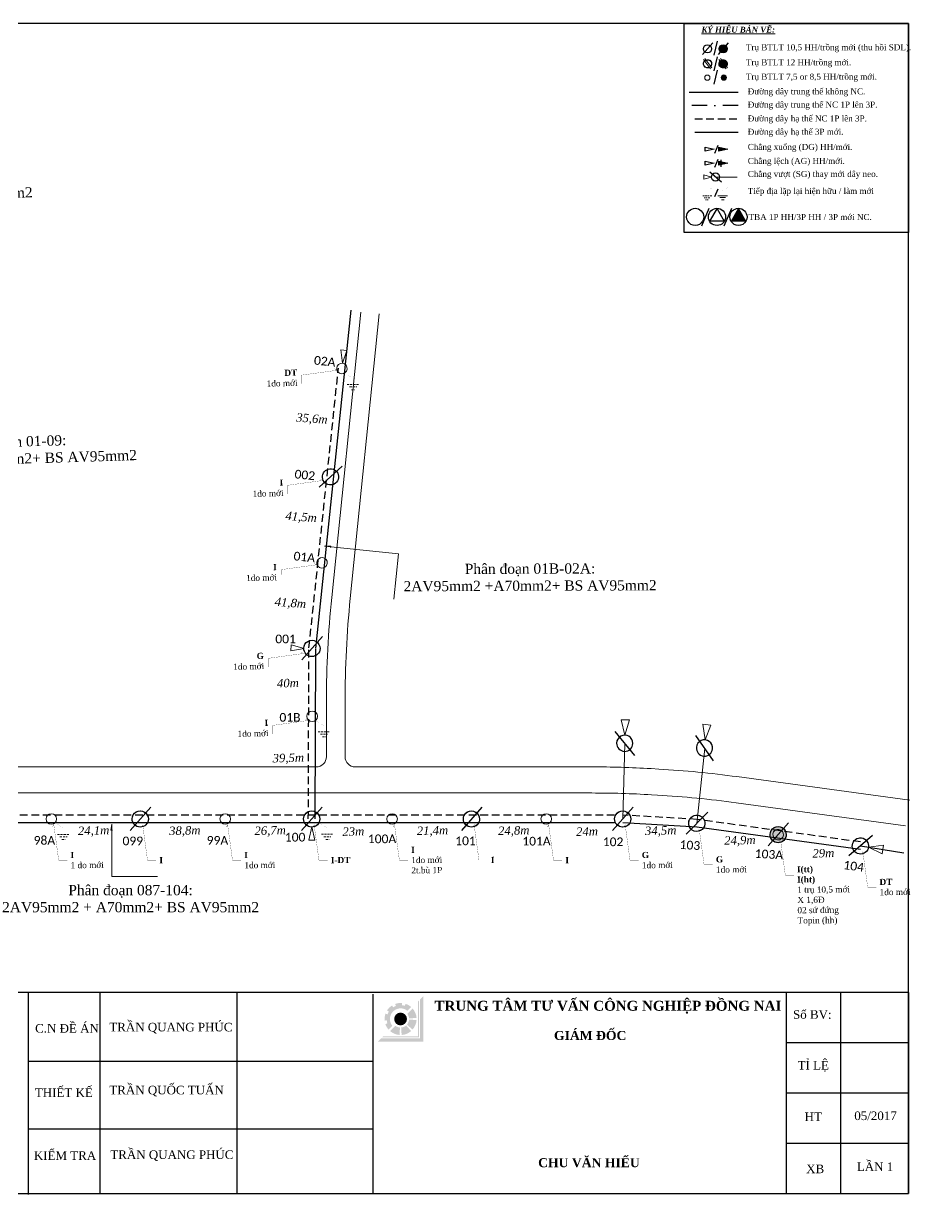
# Model space of a CAD drawing. Header units: metres. Extents: x 429925 to 893472, y 1245258 to 2552490.
# Drawn here: x 449832 to 450266, y 1260101 to 1260673 of the extents above; entities that cross this region are included whole.
import ezdxf

# ---------------------------------------------------------------- set-up
doc = ezdxf.new("R2010")
doc.units = ezdxf.units.M
doc.linetypes.add('DASHDOT', pattern=[1, 0.5, -0.25, 0, -0.25])
doc.linetypes.add('DASHED2', pattern=[0.375, 0.25, -0.125])
doc.layers.add('duong', color=2, linetype='Continuous', lineweight=15)
doc.layers.add('duong bao', color=3, linetype='Continuous', lineweight=13)
doc.layers.add('Khung ten', color=7, linetype='Continuous')
doc.layers.add('KHUNGBANVE', color=6, linetype='Continuous')
doc.styles.add('DAURAO', font='arial.ttf')
doc.styles.get("Standard").update_dxf_attribs({"font": 'arial.ttf'})
doc.styles.add('Unicode', font='times.ttf')
doc.linetypes.add('RAOKEM10', pattern='A,2.5,["x",DAURAO,S=0.75,R=0,X=0,Y=-0.252],2.5', length=5)

# ---------------------------------------------------------------- blocks, each defined once
blk = doc.blocks.new('A$C46BF4DDC')
at = {"color": 9, "linetype": 'Continuous'}
blk.add_line((9.91, 11.46), (0, 0), dxfattribs=at)
blk.add_lwpolyline([(0.89, 5.61, -1), (8.82, 5.61, -1)], format="xyb", close=True, dxfattribs=at)
blk = doc.blocks.new('A$C7B825D87')
at = {"layer": 'duong bao', "color": 1, "linetype": 'DASHED2', "lineweight": 20, "ltscale": 4}
for p, q in [((1.21, 2.48), (7.13, 2.48)), ((2.41, 1.31), (5.91, 1.31)), ((3.34, 0), (4.99, 0))]:
    blk.add_line(p, q, dxfattribs=at)
at = {"layer": 'duong bao', "color": 1, "linetype": 'DASHED2', "lineweight": 20, "ltscale": 4, "const_width": 0.0325}
blk.add_lwpolyline([(0.01, 8.11), (4.17, 5.43), (4.17, 2.48)], dxfattribs=at)
blk = doc.blocks.new('A$C6542344A')
at = {"color": 9, "linetype": 'Continuous'}
for p, q in [((7.5, 9.8), (0, 1.2)), ((8.7, 8.6), (1.3, 0))]:
    blk.add_line(p, q, dxfattribs=at)
for points in [[(0.3, 4.9, -1), (8.2, 4.9, -1)], [(4.3, 1, -1), (4.3, 8.9, -1)]]:
    blk.add_lwpolyline(points, format="xyb", close=True, dxfattribs=at)
blk = doc.blocks.new('A$C16F73B65')
at = {"layer": 'duong bao', "lineweight": 50, "ltscale": 2}
blk.add_hatch(color=2, dxfattribs=at).paths.add_polyline_path([(0, 2.6, 1), (5.2, 2.6, 1)])
at = {"color": 4, "linetype": 'Continuous', "lineweight": 18}
blk.add_lwpolyline([(0, 2.6, -1), (5.2, 2.6, -1)], format="xyb", close=True, dxfattribs=at)
blk = doc.blocks.new('A$C45A47B40')
at = {"layer": 'duong bao', "color": 1, "lineweight": 20, "ltscale": 4}
for p, q in [((1.21, 2.48), (7.13, 2.48)), ((2.41, 1.31), (5.91, 1.31)), ((3.34, 0), (4.99, 0))]:
    blk.add_line(p, q, dxfattribs=at)
at = {"layer": 'duong bao', "color": 1, "lineweight": 20, "ltscale": 4, "const_width": 0.0325}
blk.add_lwpolyline([(0.01, 8.11), (4.17, 5.43), (4.17, 2.48)], dxfattribs=at)

msp = doc.modelspace()

# ---------------------------------------------------------------- hatches: boundary and pattern name
at = {"layer": 'duong bao', "lineweight": 50, "ltscale": 2}
h = msp.add_hatch(color=256, dxfattribs=at)
edge = h.paths.add_edge_path()
edge.add_ellipse((450174.03, 1260660.37), major_axis=(1.4, 1.4), ratio=1, start_angle=364.0894, end_angle=494.9423)
edge.add_ellipse((450174.03, 1260660.37), major_axis=(1.4, 1.4), ratio=1, start_angle=134.9423, end_angle=184.0894)
edge.add_line((450172.73, 1260658.87), (450175.33, 1260661.87))
edge = h.paths.add_edge_path()
edge.add_ellipse((450174.03, 1260660.37), major_axis=(1.4, 1.4), ratio=1, start_angle=184.0894, end_angle=314.9423)
edge.add_ellipse((450174.03, 1260660.37), major_axis=(1.4, 1.4), ratio=1, start_angle=314.9423, end_angle=364.0894)
edge.add_line((450175.33, 1260661.87), (450172.73, 1260658.87))
h = msp.add_hatch(color=256, dxfattribs=at)
h.paths.add_polyline_path([(450166.04, 1260651.16, -1), (450166.82, 1260655.05, -1)], flags=17)
h.paths.add_polyline_path([(450166.82, 1260655.05, 1), (450166.04, 1260651.16, 1)], flags=17)
h = msp.add_hatch(color=256, dxfattribs=at)
edge = h.paths.add_edge_path()
edge.add_ellipse((450174.03, 1260653.05), major_axis=(1.4, 1.4), ratio=1, start_angle=364.0894, end_angle=494.9423)
edge.add_ellipse((450174.03, 1260653.05), major_axis=(1.4, 1.4), ratio=1, start_angle=134.9423, end_angle=184.0894)
edge.add_line((450172.73, 1260651.55), (450175.33, 1260654.55))
edge = h.paths.add_edge_path()
edge.add_ellipse((450174.03, 1260653.05), major_axis=(1.4, 1.4), ratio=1, start_angle=184.0894, end_angle=314.9423)
edge.add_ellipse((450174.03, 1260653.05), major_axis=(1.4, 1.4), ratio=1, start_angle=314.9423, end_angle=364.0894)
edge.add_line((450175.33, 1260654.55), (450172.73, 1260651.55))
h = msp.add_hatch(color=256, dxfattribs=at)
h.paths.add_polyline_path([(450173.64, 1260651.1, -1), (450174.42, 1260654.99, -1)], flags=17)
h.paths.add_polyline_path([(450174.42, 1260654.99, 1), (450173.64, 1260651.1, 1)], flags=17)
for points in [[(450174.42, 1260654.99, -1), (450173.64, 1260651.1, -1)], [(450176.27, 1260611.36), (450171.88, 1260612.3), (450171.88, 1260610.41)], [(450181.51, 1260582.22), (450178.05, 1260576.23), (450184.98, 1260576.23)]]:
    msp.add_hatch(color=256, dxfattribs=at).paths.add_polyline_path(points)
h = msp.add_hatch(color=256, dxfattribs=at)
h.paths.add_polyline_path([(450176.27, 1260604.52), (450173.13, 1260605.2), (450173.13, 1260603.84)])
h.paths.add_polyline_path([(450173.13, 1260603.84), (450173.13, 1260605.2), (450171.88, 1260605.47), (450171.88, 1260603.57)])
h = msp.add_hatch(color=256, dxfattribs=at)
h.paths.add_polyline_path([(450196.93, 1260276.65, -1), (450204.87, 1260276.54, -1)])
h.paths.add_polyline_path([(450204.87, 1260276.54, 0.217794), (450203.54, 1260279.56), (450198.26, 1260273.63, 0.642315)], flags=17)
h = msp.add_hatch(color=256, dxfattribs=at)
h.paths.add_polyline_path([(450203.54, 1260279.56, -0.642315), (450201.42, 1260272.66, -0.000081), (450201.42, 1260272.66, -0.217709), (450198.26, 1260273.63)], flags=17)
h.paths.add_polyline_path([(450200.38, 1260280.53, 0.999838), (450201.42, 1260272.66, 84673.903931), (450201.42, 1260272.66, 0.000037), (450201.42, 1260272.66, 47978.187961), (450201.42, 1260272.66, 0.000076), (450201.42, 1260272.66, 1)])
h = msp.add_hatch(color=256, dxfattribs=at)
h.paths.add_polyline_path([(450203.54, 1260279.56, 0.642315), (450196.93, 1260276.65, 0.000081), (450196.93, 1260276.65, 0.217709), (450198.26, 1260273.63)], flags=17)
h.paths.add_polyline_path([(450204.87, 1260276.54, -0.999838), (450196.93, 1260276.65, -84673.903931), (450196.93, 1260276.65, -0.000037), (450196.93, 1260276.65, -47978.187961), (450196.93, 1260276.65, -0.000076), (450196.93, 1260276.65, -1)])
at = {"layer": 'Khung ten'}
h = msp.add_hatch(color=160, dxfattribs=at)
h.paths.add_polyline_path([(450027.45, 1260197.56), (450025.89, 1260196), (450025.89, 1260177.02), (450006.9, 1260177.02), (450005.34, 1260175.45), (450027.45, 1260175.45)])
h.paths.add_polyline_path([(450025.37, 1260195.48), (450024.85, 1260194.96), (450024.85, 1260178.06), (450007.94, 1260178.06), (450007.42, 1260177.54), (450025.37, 1260177.54)], flags=17)
for color, points in [(160, [(450021.54, 1260192.39, 0.10032), (450018.85, 1260193.93), (450018.52, 1260192.94, 0.055263), (450017.06, 1260193.25), (450017.16, 1260194.29, 0.110865), (450013.76, 1260193.87), (450014.11, 1260192.89, 0.055263), (450012.77, 1260192.23), (450012.21, 1260193.11, 0.110865), (450009.79, 1260190.69), (450010.67, 1260190.13, 0.055263), (450010.02, 1260188.79), (450009.03, 1260189.14, 0.110865), (450008.61, 1260185.74), (450009.65, 1260185.85, 0.055263), (450009.96, 1260184.38), (450008.97, 1260184.06, 0.10032), (450010.51, 1260181.36), (450012.36, 1260183.21, -0.904534), (450019.69, 1260190.54)]), (1, [(450019.52, 1260186.51, 1), (450013.27, 1260186.51, 1)])]:
    msp.add_hatch(color=color, dxfattribs=at).paths.add_polyline_path(points)
h = msp.add_hatch(color=104, dxfattribs=at)
h.paths.add_polyline_path([(450022.28, 1260191.66), (450019.69, 1260189.06, -0.149436), (450020.56, 1260186.79), (450024.2, 1260187.03, 0.16445)])
h.paths.add_polyline_path([(450024.2, 1260185.99), (450020.56, 1260186.23, -0.16445), (450019.53, 1260183.76), (450022.28, 1260181.36, 0.16445)])
h.paths.add_polyline_path([(450021.54, 1260180.62), (450019.14, 1260183.37, -0.16445), (450016.67, 1260182.35), (450016.92, 1260178.71, 0.16445)])
h.paths.add_polyline_path([(450015.87, 1260178.71), (450016.12, 1260182.35, -0.149436), (450013.84, 1260183.21), (450011.25, 1260180.62, 0.16445)])

# ---------------------------------------------------------------- linework, layer by layer
at = {"color": 7, "linetype": 'Continuous'}
for p, q in [((450171.13, 1260664.08), (450169.5, 1260657.2)), ((450171.13, 1260656.53), (450169.5, 1260649.65)), ((450171.13, 1260649.96), (450169.5, 1260643.08)), ((450169.99, 1260609.46), (450171.58, 1260613.25)), ((450169.99, 1260602.62), (450171.58, 1260606.42)), ((450173.13, 1260602.81), (450173.13, 1260606.23)), ((450173.13, 1260602.81), (450173.13, 1260606.23)), ((450169.99, 1260588.26), (450171.58, 1260592.06)), ((450163.59, 1260573.86), (450167.23, 1260582.56)), ((450174.59, 1260573.86), (450178.23, 1260582.56))]:
    msp.add_line(p, q, dxfattribs=at)
at = {"color": 1, "lineweight": 30, "ltscale": 15}
for p, q in [((450181.3, 1260639.11), (450157.47, 1260639.11)), ((449974.97, 1260367.44), (449992.31, 1260532.67)), ((449974.7, 1260284.28), (449974.97, 1260367.12)), ((450121, 1260282.38), (449536.69, 1260282.29)), ((450161.35, 1260280.24), (450124.96, 1260282.38)), ((450241.23, 1260269.23), (450161.25, 1260280.26)), ((450241.11, 1260271.05), (450262.4, 1260267.62))]:
    msp.add_line(p, q, dxfattribs=at)
at = {"color": 1, "linetype": 'DASHDOT', "lineweight": 30, "ltscale": 15}
msp.add_line((450181.3, 1260632.65), (450157.47, 1260632.65), dxfattribs=at)
at = {"color": 5, "linetype": 'DASHED2', "lineweight": 30, "ltscale": 15}
for p, q in [((450160.14, 1260626.14), (450181.34, 1260626.14)), ((449971.64, 1260367.78), (449986.03, 1260504.4)), ((449971.32, 1260284.28), (449971.62, 1260367.12)), ((450121, 1260286.12), (449536.69, 1260286.03)), ((450161.35, 1260283.98), (450124.96, 1260286.12)), ((450241.23, 1260272.97), (450161.25, 1260284))]:
    msp.add_line(p, q, dxfattribs=at)
at = {"color": 4, "linetype": 'Continuous', "lineweight": 18}
for p, q in [((449982.74, 1260392.39), (449996.92, 1260531.8)), ((449991.82, 1260391.93), (450005.96, 1260530.88)), ((450015.35, 1260413.7), (450013.09, 1260391.51)), ((449980.17, 1260314.65), (449980.17, 1260341.78)), ((449989.26, 1260314.65), (449989.26, 1260341.32)), ((449655.91, 1260309.6), (449975.17, 1260309.65)), ((449994.26, 1260309.65), (450109.67, 1260309.65)), ((450138.78, 1260308.8), (450142.6, 1260308.58)), ((450180.79, 1260304.88), (450265.22, 1260293.41)), ((449559.51, 1260296.9), (450109.82, 1260296.9)), ((450139.02, 1260296.05), (450141.92, 1260295.88)), ((450180.41, 1260292.13), (450263.07, 1260280.84)), ((449875.24, 1260256.15), (449897.55, 1260256.15))]:
    msp.add_line(p, q, dxfattribs=at)
at = {"color": 9, "linetype": 'Continuous'}
msp.add_lwpolyline([(449451.85, 1260101.28), (450264.65, 1260101.28), (450264.65, 1260672.78), (449451.85, 1260672.78)], close=True, dxfattribs=at)
at = {"color": 7, "linetype": 'Continuous'}
for points in [[(450154.95, 1260672.78), (450264.65, 1260672.78), (450264.65, 1260570.63), (450154.95, 1260570.63)], [(450165.23, 1260612.3), (450169.63, 1260611.36), (450165.23, 1260610.41)], [(450171.88, 1260612.3), (450176.27, 1260611.36), (450171.88, 1260610.41)], [(450171.88, 1260612.3), (450176.27, 1260611.36), (450171.88, 1260610.41)], [(450165.23, 1260605.47), (450169.63, 1260604.52), (450165.23, 1260603.57)], [(450171.88, 1260605.47), (450176.27, 1260604.52), (450171.88, 1260603.57)], [(450171.88, 1260605.47), (450176.27, 1260604.52), (450171.88, 1260603.57)], [(450167.58, 1260576.23), (450171.04, 1260582.22), (450174.5, 1260576.23)], [(450178.05, 1260576.23), (450181.51, 1260582.22), (450184.98, 1260576.23)], [(450178.05, 1260576.23), (450181.51, 1260582.22), (450184.98, 1260576.23)], [(450178.05, 1260576.23), (450181.51, 1260582.22), (450184.98, 1260576.23)]]:
    msp.add_lwpolyline(points, close=True, dxfattribs=at)
at = {"color": 9, "linetype": 'Continuous'}
for points in [[(450166.04, 1260651.16, -1), (450166.82, 1260655.05, -1)], [(450168.37, 1260652.72, -1), (450164.48, 1260653.49, -1)], [(450173.64, 1260651.1, -1), (450174.42, 1260654.99, -1)], [(450175.97, 1260652.66, -1), (450172.08, 1260653.43, -1)]]:
    msp.add_lwpolyline(points, format="xyb", close=True, dxfattribs=at)
at = {"color": 4, "linetype": 'Continuous', "lineweight": 18}
for points in [[(450165.02, 1260646.28, -1), (450167.6, 1260646.28, -1)], [(449985.17, 1260504.46, -1), (449990.3, 1260503.94, -1)], [(449975.44, 1260409.57, -1), (449980.58, 1260409.05, -1)], [(449970.63, 1260334.36, -1), (449975.79, 1260334.36, -1)], [(449885.22, 1260284.2, -1), (449893.15, 1260284.2, -1)], [(449968.99, 1260284.2, -1), (449976.93, 1260284.2, -1)], [(450047.07, 1260284.2, -1), (450055.01, 1260284.2, -1)], [(450120.99, 1260284.2, -1), (450128.93, 1260284.2, -1)], [(449843.18, 1260284.2, -1), (449848.34, 1260284.2, -1)], [(449928.12, 1260284.2, -1), (449933.28, 1260284.2, -1)], [(450009.69, 1260284.2, -1), (450014.85, 1260284.2, -1)], [(450084.99, 1260284.2, -1), (450090.15, 1260284.2, -1)], [(450157.19, 1260282.31, -1), (450165.12, 1260281.84, -1)], [(450198.35, 1260276.95, -1), (450203.46, 1260276.24, -1)], [(450237.18, 1260271.59, -1), (450245.05, 1260270.5, -1)]]:
    msp.add_lwpolyline(points, format="xyb", close=True, dxfattribs=at)
for points in [[(450168.32, 1260597.75), (450164.59, 1260596.76), (450164.59, 1260598.75)], [(450126.05, 1260325.17), (450128.23, 1260332.57), (450124.25, 1260332.67)], [(450165.32, 1260322.82), (450168.05, 1260330.04), (450164.09, 1260330.44)], [(450245.04, 1260270.45), (450252.41, 1260271.4), (450251.82, 1260267.15)]]:
    msp.add_lwpolyline(points, close=True, dxfattribs=at)
at = {"color": 7, "linetype": 'Continuous'}
for points in [[(450156.18, 1260578.26, -1), (450164.57, 1260578.29, -1)], [(450166.83, 1260578.26, -1), (450175.22, 1260578.29, -1)], [(450177.3, 1260578.26, -1), (450185.69, 1260578.29, -1)], [(450177.3, 1260578.26, -1), (450185.69, 1260578.29, -1)], [(450177.3, 1260578.26, -1), (450185.69, 1260578.29, -1)]]:
    msp.add_lwpolyline(points, format="xyb", close=True, dxfattribs=at)
at = {"color": 4, "linetype": 'Continuous', "lineweight": 18}
for points in [[(449987.99, 1260506.77), (449990.13, 1260513.09), (449987.15, 1260513.39), (449987.99, 1260506.77)], [(449982.14, 1260416.75), (449982.24, 1260417.51), (449979.22, 1260417.38), (450015.35, 1260413.7)], [(449969.34, 1260367.45), (449962.91, 1260369.25), (449962.77, 1260366.27), (449969.34, 1260367.45)], [(449875.57, 1260278.69), (449874.8, 1260278.69), (449875.24, 1260281.75), (449875.24, 1260256.15)], [(449973.07, 1260280.35), (449971.51, 1260273.86), (449974.5, 1260273.83), (449973.07, 1260280.35)]]:
    msp.add_lwpolyline(points, dxfattribs=at)
for centre, radius, start, end in [((450480.17, 1260341.78), 500, 174.1906, 180), ((450489.26, 1260341.32), 500, 174.1906, 180), ((449975.17, 1260314.65), 5, 270, 0), ((449994.26, 1260314.65), 5, 180, 270), ((450109.67, 1259809.65), 500, 86.6626, 90), ((450113.49, 1259809.43), 500, 82.2643, 86.6626), ((450109.82, 1259796.9), 500, 86.6521, 90), ((450112.72, 1259796.73), 500, 82.2204, 86.6521)]:
    msp.add_arc(centre, radius, start, end, dxfattribs=at)
at = {"layer": 'duong bao', "color": 6, "linetype": 'RAOKEM10', "lineweight": 30, "ltscale": 2}
msp.add_line((450160.14, 1260619.64), (450181.34, 1260619.64), dxfattribs=at)
at = {"layer": 'duong bao', "lineweight": 18, "ltscale": 2}
for p, q in [((450180.95, 1260597.7), (450170.36, 1260597.7)), ((450124.96, 1260284.2), (450126.05, 1260321.08)), ((450161.15, 1260282.06), (450165.01, 1260318.75))]:
    msp.add_line(p, q, dxfattribs=at)
at = {"layer": 'duong bao', "color": 4, "lineweight": 15, "ltscale": 2, "const_width": 0.1}
for points in [[(449984.24, 1260504.04), (449985.27, 1260503.36), (449968.03, 1260501), (449968.02, 1260496.79)], [(449977.4, 1260450.23), (449978.42, 1260449.55), (449961.19, 1260447.19), (449961.17, 1260442.98)], [(449974.22, 1260409.02), (449975.24, 1260408.34), (449958.01, 1260405.98), (449957.99, 1260401.77)], [(449967.93, 1260365.71), (449968.95, 1260365.03), (449951.72, 1260362.67), (449951.7, 1260358.45)], [(449970.05, 1260332.96), (449971.07, 1260332.28), (449953.84, 1260329.92), (449953.83, 1260325.7)], [(449846.27, 1260280.29), (449846.96, 1260281.31), (449849.32, 1260264.08), (449853.53, 1260264.06)], [(449889.7, 1260280.29), (449890.38, 1260281.31), (449892.74, 1260264.08), (449896.96, 1260264.06)], [(449931.22, 1260280.29), (449931.9, 1260281.31), (449934.26, 1260264.08), (449938.47, 1260264.06)], [(449973.48, 1260280.29), (449974.16, 1260281.31), (449976.52, 1260264.08), (449980.73, 1260264.06)], [(450012.78, 1260280.29), (450013.46, 1260281.31), (450015.82, 1260264.08), (450020.04, 1260264.06)], [(450051.66, 1260280.4), (450052.34, 1260281.42), (450054.7, 1260264.19), (450058.92, 1260264.18)], [(450088.09, 1260280.29), (450088.77, 1260281.31), (450091.13, 1260264.08), (450095.34, 1260264.06)], [(450125.48, 1260280.29), (450126.16, 1260281.31), (450128.52, 1260264.08), (450132.73, 1260264.06)], [(450161.67, 1260278.16), (450162.35, 1260279.18), (450164.71, 1260261.95), (450168.92, 1260261.93)], [(450201.42, 1260272.68), (450202.1, 1260273.7), (450204.46, 1260256.47), (450208.67, 1260256.46)], [(450241.63, 1260267.13), (450242.31, 1260268.15), (450244.67, 1260250.92), (450248.88, 1260250.91)]]:
    msp.add_lwpolyline(points, dxfattribs=at)
at = {"layer": 'KHUNGBANVE', "color": 2}
for p, q in [((450264.65, 1260199.44), (449451.85, 1260199.44)), ((449834.64, 1260100.76), (449834.64, 1260199.44)), ((449869.54, 1260100.98), (449869.54, 1260199.44)), ((449936.62, 1260101.28), (449936.62, 1260199.14)), ((450003.08, 1260101.28), (450003.08, 1260198.62)), ((450205.01, 1260101.06), (450205.01, 1260199.44)), ((450231.52, 1260101.06), (450231.52, 1260199.44)), ((450264.65, 1260199.44), (450264.65, 1260101.28)), ((450264.65, 1260174.84), (450205.01, 1260174.84)), ((450003.08, 1260165.8), (449834.64, 1260165.8)), ((450264.65, 1260150.25), (450205.01, 1260150.25)), ((450003.08, 1260132.73), (449834.64, 1260132.73)), ((450264.65, 1260125.65), (450205.01, 1260125.65)), ((449451.85, 1260101.28), (450264.65, 1260101.28))]:
    msp.add_line(p, q, dxfattribs=at)

# ---------------------------------------------------------------- block references
at = {"color": 4, "linetype": 'Continuous', "lineweight": 18, "yscale": 0.5, "zscale": 0.5}
for p, xscale, rotation in [((450163.95, 1260657.57), 0.5000000000041764, 359.9423113320694), ((450171.6, 1260657.57), 0.5000000000041764, 359.9423113320694), ((450167.49, 1260600.18), 0.5000000000211088, 269.9863334116617)]:
    msp.add_blockref('A$C46BF4DDC', p, dxfattribs=dict(at, xscale=xscale, rotation=rotation))
at = {"color": 4, "linetype": 'Continuous', "lineweight": 18}
for p, rotation in [((449976.69, 1260446.28), 353.380707741474), ((449968.14, 1260361.97), 359.190150887879), ((449884.25, 1260278.66), 359.190150887879), ((449968.03, 1260278.66), 359.190150887879), ((450046.11, 1260278.66), 359.190150887879), ((450120.03, 1260278.66), 359.190150887879), ((450155.9, 1260276.83), 355.8248876849441), ((450195.97, 1260271.05), 359.1901508878789), ((450235.47, 1260266.23), 351.3313479912718)]:
    msp.add_blockref('A$C46BF4DDC', p, dxfattribs=dict(at, rotation=rotation))
at = {"color": 4, "linetype": 'Continuous', "lineweight": 18, "xscale": -1}
for p, rotation in [((450121.24, 1260326.93), 178.5610777006687), ((450160.66, 1260324.95), 174.2363784644445)]:
    msp.add_blockref('A$C46BF4DDC', p, dxfattribs=dict(at, rotation=rotation))
at = {"layer": 'duong bao', "lineweight": 50, "ltscale": 2, "xscale": 0.4999999999677948, "yscale": 0.5, "zscale": 0.5, "rotation": 78.73382310779768}
for p in [(450168.43, 1260650.53), (450176.03, 1260650.47)]:
    msp.add_blockref('A$C6542344A', p, dxfattribs=at)
at = {"layer": 'duong bao', "lineweight": 50, "ltscale": 2}
for name, p, xscale, yscale, zscale in [('A$C16F73B65', (450173.05, 1260644.99), 0.5, 0.5, 0.5), ('A$C7B825D87', (450169.41, 1260586.61), -0.8000000000029104, 0.7999999999883585, 0.8), ('A$C45A47B40', (450177.17, 1260586.63), -0.8000000000029104, 0.7999999999883585, 0.8)]:
    msp.add_blockref(name, p, dxfattribs=dict(at, xscale=xscale, yscale=yscale, zscale=zscale))
for p in [(449989.09, 1260493.89), (449974.85, 1260324.26), (449847.53, 1260274.22), (449976.47, 1260274.24)]:
    msp.add_blockref('A$C7B825D87', p, dxfattribs=at)

# ---------------------------------------------------------------- texts
at = {"color": 4, "linetype": 'Continuous', "lineweight": 18, "attachment_point": 5}
for s, insert, char_height, width in [('\\C7;\\fTimes New Roman|b1|i1|;\\H2.8669647164643;\\LKÝ HIỆU BẢN VẼ\\l\\L:\\l', (450181.41, 1260669.31), 2.867, 49.2057), ('\\C7;\\fCalibri|b0|i0|;\\H4.2333171844482;001', (449960.21, 1260372.12), 4.2333, 21.59), ('{\\fCalibri|b0|i0|c0|p34;\\C7;01B}', (449962.35, 1260333.83), 4.2333, 21.59), ('{\\fCalibri|b0|i0|c238|p34;\\C7;9\\fCalibri|b0|i0|c0|p34;8A}', (449842.36, 1260273.75), 4.2333, 21.59), ('\\C7;\\fCalibri|b0|i0|;\\H4.2333171844482;099', (449885.54, 1260273.46), 4.2333, 21.59), ('{\\fCalibri|b0|i0|c0|p34;\\C7;99A}', (449926.92, 1260273.75), 4.2333, 21.59), ('\\C7;\\fCalibri|b0|i0|;\\H4.2333171844482;100', (449964.88, 1260275.3), 4.2333, 21.59), ('{\\fCalibri|b0|i0|c238|p34;\\H1x;\\C7;100\\fCalibri|b0|i0|c0|p34;A}', (450007.35, 1260274.49), 4.2333, 21.59), ('\\C7;\\fCalibri|b0|i0|;\\H4.2333171844482;101', (450048.12, 1260273.51), 4.2333, 21.59), ('{\\fCalibri|b0|i0|c238|p34;\\H1x;\\C7;101\\fCalibri|b0|i0|c0|p34;A}', (450082.81, 1260273.35), 4.2333, 21.59), ('\\C7;\\fCalibri|b0|i0|;\\H4.2333171844482;102', (450120.26, 1260273.03), 4.2333, 21.59), ('{\\fTimes New Roman|b0|i0|c0|p18;\\C7;Phân đoạn 087-104:\\P2AV95mm2 + A70mm2+ BS AV95mm2}', (449884.45, 1260245.25), 5, 159.6171)]:
    msp.add_mtext(s, dxfattribs=dict(at, insert=insert, char_height=char_height, width=width))
at = {"char_height": 2.9352, "attachment_point": 4}
for s, insert, width in [('{\\fTimes New Roman|b0|i0|c0|p18;\\C7;Trụ BTLT 10,5 HH/trồng mới (thu hồi SDL).}', (450185.14, 1260660.65), 78.7288), ('{\\fTimes New Roman|b0|i0|c0|p18;\\C7;Trụ BTLT 12 HH/trồng mới.}', (450185.14, 1260653.32), 78.7288), ('{\\fTimes New Roman|b0|i0|c0|p18;\\C7;Trụ BTLT 7,5 or 8,5 HH/trồng mới.}', (450185.14, 1260646.29), 78.7288), ('{\\fTimes New Roman|b0|i0|c0|p18;\\H1x;\\C7;Đường dây trung thế không NC.}', (450186.07, 1260639.11), 60.7348), ('{\\fTimes New Roman|b0|i0|c0|p18;\\C7;Đường dây trung thế NC 1P lên 3P.}', (450186.07, 1260632.65), 65.0554), ('{\\fTimes New Roman|b0|i0|c0|p18;\\C7;Đường dây hạ thế NC 1P lên 3P.}', (450186.07, 1260625.89), 69.8685), ('{\\fTimes New Roman|b0|i0|c0|p18;\\C7;Đường dây hạ thế 3P mới.}', (450186.07, 1260619.39), 69.8685), ('{\\fTimes New Roman|b0|i0|c0|p18;\\C7;Chằng xuống (DG) HH/mới.}', (450186.07, 1260611.99), 67.094), ('{\\fTimes New Roman|b0|i0|c0|p18;\\C7;Chằng lệch (AG) HH/mới.}', (450186.07, 1260605.15), 67.094), ('{\\fTimes New Roman|b0|i0|c0|p18;\\C7;Chằng vượt (SG) thay mới dây neo.}', (450186.07, 1260598.78), 67.094), ('{\\fTimes New Roman|b0|i0|c0|p18;\\C7;Tiếp địa lặp lại hiện hữu / làm mới}', (450186.05, 1260590.48), 67.094), ('{\\fTimes New Roman|b0|i0|c0|p18;\\C7;TBA 1P HH/3P HH / 3P mới NC.}', (450186.44, 1260578.18), 74)]:
    msp.add_mtext(s, dxfattribs=dict(at, insert=insert, width=width))
at = {"color": 4, "linetype": 'Continuous', "lineweight": 18}
for s, insert, char_height, width, attachment_point, rotation in [('{\\fTimes New Roman|b0|i0|c0|p18;\\C7;Phân đoạn 10-13:\\PABC3x70mm2+ BS AC50mm2}', (449787.96, 1260592.75), 5, 150.7075, 5, 2.0679), ('{\\fCalibri|b0|i0|c0|p34;\\C7;02A}', (449979.36, 1260507.78), 4.2333, 14.2875, 5, 354.1906), ('{\\fTimes New Roman|b1|i0|c0|p18;\\C7;DT\\P\\fTimes New Roman|b0|i0|c0|p18;1do mới}', (449965.98, 1260499.75), 3, 22.225, 6, 1.4944), ('{\\fTimes New Roman|b0|i1|c0|p18;\\C7;35,6m}', (449973.05, 1260479.36), 4.1093, 22.225, 5, 355.685), ('{\\fTimes New Roman|b0|i0|c0|p18;\\C7;Phân đoạn 01-09:\\P2AV95mm2+A70mm2+ BS AV95mm2}', (449826.56, 1260464.23), 5, 150.7075, 5, 1.774), ('\\C7;\\fCalibri|b0|i0|;\\H4.2333171844482;002', (449969.63, 1260452.24), 4.2333, 14.2875, 5, 354.1906), ('{\\fTimes New Roman|b1|i0|c0|p18;\\C7;I\\P\\fTimes New Roman|b0|i0|c0|p18;1do mới}', (449959.13, 1260445.94), 3, 22.225, 6, 1.4944), ('{\\fTimes New Roman|b0|i1|c0|p18;\\C7;41,5m}', (449967.78, 1260431.32), 4.1093, 22.225, 5, 355.685), ('{\\fCalibri|b0|i0|c162|p34;\\H1x;\\C7;01\\fCalibri|b0|i0|c0|p34;A}', (449969.39, 1260412.19), 4.2333, 21.59, 5, 354.1906), ('{\\fTimes New Roman|b1|i0|c0|p18;\\C7;I\\P\\fTimes New Roman|b0|i0|c0|p18;1do mới}', (449955.95, 1260404.73), 3, 22.225, 6, 1.4944), ('{\\fTimes New Roman|b0|i0|c0|p18;\\C7;Phân đoạn 01B-02A:\\P2AV95mm2 +A70mm2+ BS AV95mm2}', (450079.67, 1260402.26), 5, 150.7075, 5, 0.232), ('{\\fTimes New Roman|b0|i1|c0|p18;\\C7;41,8m}', (449962.55, 1260389.33), 4.1093, 22.225, 5, 355.685), ('{\\fTimes New Roman|b1|i0|c0|p18;\\C7;G\\P\\fTimes New Roman|b0|i0|c0|p18;1do mới}', (449949.66, 1260361.41), 3, 22.225, 6, 1.4944), ('{\\fTimes New Roman|b0|i1|c0|p18;\\C7;40m}', (449961.34, 1260350.57), 4.1093, 22.225, 5, 1.4944), ('{\\fTimes New Roman|b1|i0|c0|p18;\\C7;I\\P\\fTimes New Roman|b0|i0|c0|p18; 1do mới}', (449951.79, 1260328.67), 3, 22.225, 6, 1.4944), ('{\\fTimes New Roman|b0|i1|c0|p18;\\C7;39,5m}', (449961.56, 1260313.59), 4.1093, 22.225, 5, 1.4944), ('{\\fTimes New Roman|b0|i1|c0|p18;\\C7;24,1m}', (449866.4, 1260278.12), 4.1093, 22.225, 5, 1.4944), ('{\\fTimes New Roman|b0|i1|c0|p18;\\C7;38,8m}', (449910.96, 1260278.12), 4.1093, 22.225, 5, 1.4944), ('{\\fTimes New Roman|b0|i1|c0|p18;\\C7;26,7m}', (449952.67, 1260278.12), 4.1093, 22.225, 5, 1.4944), ('{\\fTimes New Roman|b0|i1|c0|p18;\\C7;23m}', (449993.31, 1260278.12), 4.1093, 22.225, 5, 1.4944), ('{\\fTimes New Roman|b0|i1|c0|p18;\\C7;21,4m}', (450031.99, 1260278.12), 4.1093, 22.225, 5, 1.4944), ('{\\fTimes New Roman|b0|i1|c0|p18;\\C7;24,8m}', (450071.69, 1260278.12), 4.1093, 22.225, 5, 1.4944), ('{\\fTimes New Roman|b0|i1|c0|p18;\\C7;24m}', (450107.5, 1260278.12), 4.1093, 22.225, 5, 1.4944), ('{\\fTimes New Roman|b0|i1|c0|p18;\\C7;34,5m}', (450143.52, 1260278.12), 4.1093, 22.225, 5, 1.4944), ('{\\fTimes New Roman|b0|i1|c0|p18;\\C7;24,9m}', (450182.22, 1260273.37), 4.1093, 22.225, 5, 1.4944), ('{\\fTimes New Roman|b1|i0|c0|p18;\\C7;I\\P\\fTimes New Roman|b0|i0|c0|p18;1do mới\\P2t.bù 1P}', (450021.62, 1260264.09), 3, 22.225, 4, 0.6077), ('\\C7;\\fCalibri|b0|i0|;\\H4.2333171844482;103', (450157.81, 1260271.42), 4.2333, 21.59, 5, 356.6347), ('{\\fTimes New Roman|b1|i0|c0|p18;\\C7;I\\P\\fTimes New Roman|b0|i0|c0|p18;1 do mới}', (449855.11, 1260264.09), 3, 22.225, 4, 0.6077), ('{\\fTimes New Roman|b1|i0|c0|p18;\\C7;I}', (449898.53, 1260264.09), 3, 22.225, 4, 0.6077), ('{\\fTimes New Roman|b1|i0|c0|p18;\\C7;I\\P\\fTimes New Roman|b0|i0|c0|p18;1do mới}', (449940.05, 1260264.09), 3, 22.225, 4, 0.6077), ('{\\fTimes New Roman|b1|i0|c0|p18;\\C7;I-DT}', (449982.31, 1260264.09), 3, 22.225, 4, 0.6077), ('{\\fTimes New Roman|b1|i0|c0|p18;\\C7;I}', (450060.5, 1260264.21), 3, 22.225, 4, 0.6077), ('{\\fTimes New Roman|b1|i0|c0|p18;\\C7;I}', (450096.92, 1260264.09), 3, 22.225, 4, 0.6077), ('{\\fTimes New Roman|b1|i0|c0|p18;\\C7;G\\P\\fTimes New Roman|b0|i0|c0|p18;1do mới}', (450134.31, 1260264.09), 3, 22.225, 4, 0.6077), ('{\\fTimes New Roman|b1|i0|c0|p18;\\C7;G\\P\\fTimes New Roman|b0|i0|c0|p18;1do mới}', (450170.5, 1260261.96), 3, 22.225, 4, 0.6077), ('{\\fCalibri|b0|i0|c238|p34;\\H1x;\\C7;103\\fCalibri|b0|i0|c0|p34;A}', (450196.43, 1260266.96), 4.2333, 21.59, 5, 356.6347), ('{\\fTimes New Roman|b0|i1|c0|p18;\\C7;29m}', (450223, 1260267.5), 4.1093, 22.225, 5, 1.4944), ('{\\fTimes New Roman|b1|i0|c0|p18;\\C7;I(tt)\\PI(ht)\\P\\fTimes New Roman|b0|i0|c0|p18;1 trụ 10,5 mới\\PX 1,6Đ\\P02 sứ đứng\\PTopin (hh)}', (450210.25, 1260246.66), 3, 25.7232, 4, 0.6077), ('\\C7;\\fCalibri|b0|i0|;\\H4.2333171844482;104', (450237.86, 1260261.17), 4.2333, 21.59, 5, 352.1412), ('{\\fTimes New Roman|b1|i0|c0|p18;\\C7;DT\\P\\fTimes New Roman|b0|i0|c0|p18;1do mới}', (450250.46, 1260250.94), 3, 22.225, 4, 0.6077)]:
    msp.add_mtext(s, dxfattribs=dict(at, insert=insert, char_height=char_height, width=width, attachment_point=attachment_point, rotation=rotation))
at = {"layer": 'duong', "width": 338.0455, "attachment_point": 2, "style": 'Unicode'}
for s, insert, char_height in [('{\\fTimes New Roman|b1|i0|c0|p18;TRUNG TÂM TƯ VẤN CÔNG NGHIỆP ĐỒNG NAI}', (450117.72, 1260195.41), 4.8561), ('Số BV:', (450217.6, 1260190.81), 4.194), ('C.N ĐỀ ÁN', (449853.38, 1260184.05), 4.194), ('TRẦN QUANG PHÚC', (449904.15, 1260184.65), 4.1939), ('{\\fTimes New Roman|b1|i0|c0|p18;GIÁM ĐỐC}', (450109.05, 1260180.68), 4.4146), ('TỈ LỆ', (450218.07, 1260166.02), 4.194), ('THIẾT KẾ', (449851.85, 1260152.6), 4.194), ('TRẦN QUỐC TUẤN', (449902.05, 1260153.9), 4.1939), ('HT', (450218.05, 1260140.85), 4.194), ('05/2017', (450248.51, 1260141.34), 4.194), ('KIỂM TRA', (449852.43, 1260121.89), 4.194), ('TRẦN QUANG PHÚC', (449904.65, 1260122.34), 4.1939), ('{\\fTimes New Roman|b1|i0|c0|p18;CHU VĂN HIẾU}', (450108.45, 1260118.54), 4.4146), ('LẦN 1', (450248.24, 1260116.46), 4.194), ('XB', (450219.02, 1260115.4), 4.194)]:
    msp.add_mtext(s, dxfattribs=dict(at, insert=insert, char_height=char_height))

doc.saveas('drawing.dxf')
